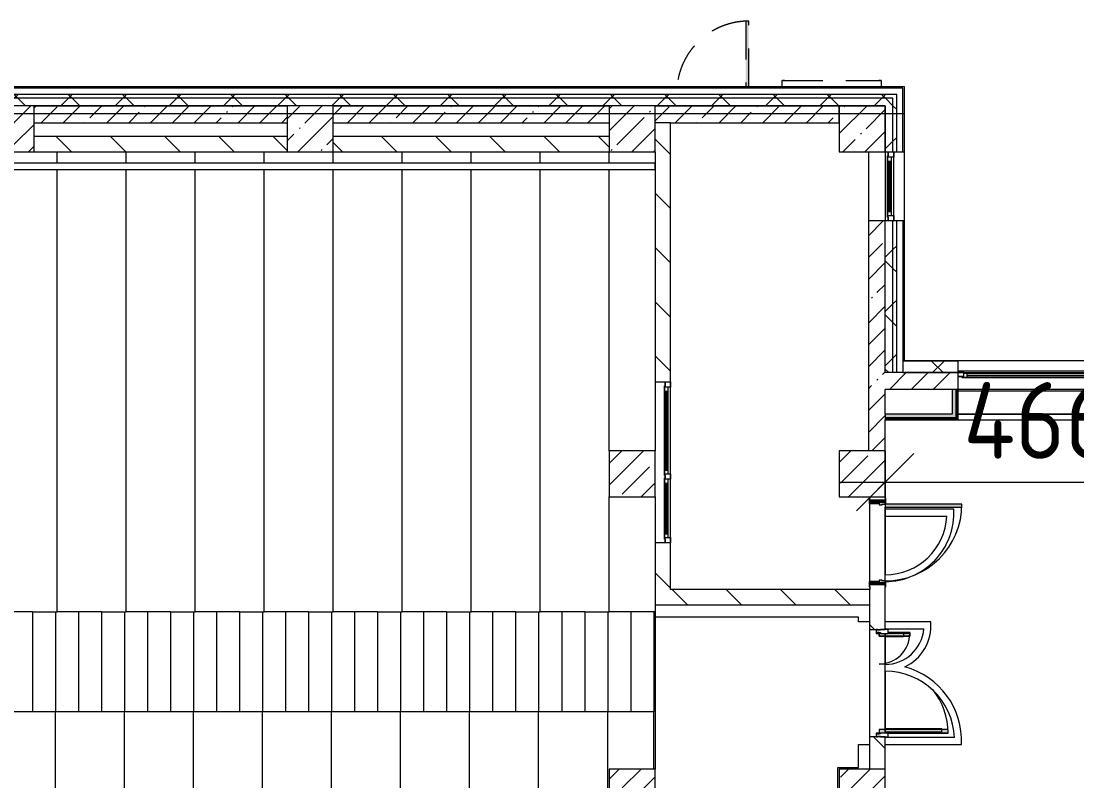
# Model space of a CAD drawing. Header units: millimetres. Extents: x 35363 to 232034, y -8553 to 29000.
# Drawn here: x 127364 to 141134, y 18296 to 28205 of the extents above; entities that cross this region are included whole.
import ezdxf

# ---------------------------------------------------------------- set-up
doc = ezdxf.new("R2010")
doc.units = ezdxf.units.MM
doc.linetypes.add('200_ШТРИХ__ш1_п0_6_', pattern=[800, 500, -300])
for name, color, linetype, lineweight in [('A-ANNO-DIMS', 7, 'Continuous', 9), ('A-ANNO-DIMS-500', 7, 'Continuous', 9), ('A-DETL-MBND-1', 7, '200_ШТРИХ__ш1_п0_6_', 9), ('A-GLAZ-2', 7, 'Continuous', 5), ('A-GLAZ-CWMG-2', 7, 'Continuous', 5), ('A-WALL', 7, 'Continuous', 9), ('A-WALL-2', 7, 'Continuous', 5), ('I-WALL-3', 7, 'Continuous', 5), ('S-COLS-1', 7, 'Continuous', 5), ('S-STRS-3', 7, 'Continuous', 5), ('Оси', 7, 'Continuous', 9)]:
    doc.layers.add(name, color=color, linetype=linetype, lineweight=lineweight)
for name, color, linetype, lineweight, true_color in [('A-DETL-GENF-2', 7, 'Continuous', 5, 0xe2e2e2), ('A-DETL-GENF-3', 7, 'Continuous', 5, 0xaaaaaa), ('A-DOOR-3', 7, 'Continuous', 5, 0xaaaaaa), ('A-DOOR-4', 7, 'Continuous', 5, 0xe2e2e2), ('A-DOOR-FRAM-4', 7, 'Continuous', 5, 0xe2e2e2), ('A-DOOR-FRAM-5', 7, 'Continuous', 5, 0xaaaaaa), ('A-FLOR-1', 7, 'Continuous', 5, 0xaaaaaa), ('I-WALL-1', 7, 'Continuous', 5, 0xe7e7e7), ('I-WALL-2', 7, 'Continuous', 9, 0xe7e7e7)]:
    doc.layers.add(name, color=color, linetype=linetype, lineweight=lineweight, true_color=true_color)
doc.styles.add('ISOCPEUR_4', font='isocpeur.ttf', dxfattribs={"width": 0.9, "height": 1000})
doc.dimstyles.new('ISO-2_0_0_9К_Средний_округл2', dxfattribs={"dimscale": 304.8, "dimtxt": 995.981176, "dimasz": 2.46063, "dimexe": 1.968504, "dimexo": 0, "dimgap": 0, "dimtad": 1, "dimdec": 0, "dimrnd": 10, "dimzin": 0, "dimdsep": 46, "dimtxsty": 'ISOCPEUR_4', "dimblk1": 'OBLIQUE', "dimblk2": 'OBLIQUE', "dimsah": 1, "dimcen": 0.09, "dimdle": 1.968504, "dimazin": 0, "dimtfac": 1, "dimtdec": 4, "dimtix": 1, "dimtmove": 0, "dimatfit": 3, "dimfxl": 1, "dimtvp": 1, "dimtolj": 1, "dimtzin": 0, "dimarcsym": 2})
pattern_1 = [(45, (105024.03, 0), (-353.5534, 353.5534), []), (135, (105024.03, 0), (-353.5534, -353.5534), [])]
pattern_2 = [(45, (105024.03, 0), (-285.123, 285.123), []), (45, (105309.15, 0), (-285.123, 285.123), [504.031, -100.806, 16.764, -84.042])]
pattern_3 = [(135, (105024.03, 0), (-353.5534, -353.5534), [])]
pattern_4 = [(45, (105024, 0), (-530.33, 530.33), []), (135, (105024, 0), (-530.33, -530.33), [])]

# ---------------------------------------------------------------- blocks, each defined once
blk = doc.blocks.new('BSC_Колонна _Прямоугольная - 600х600-V71-2_6_2_птичка')
at = {"layer": 'S-COLS-1'}
h = blk.add_hatch(dxfattribs=at)
h.set_pattern_fill('FP_88', color=256, style=0, pattern_type=2)
h.set_pattern_definition([(45, (-26110, -26800), (-285.123, 285.123), []), (45, (-25824.88, -26800), (-285.123, 285.123), [504.031, -100.806, 16.764, -84.042])])
h.paths.add_polyline_path([(-300, -300), (300, -300), (300, 300), (-300, 300)])
for p, q in [((300, 300), (-300, 300)), ((-300, 300), (-300, -300)), ((300, -300), (300, 300)), ((-300, -300), (300, -300))]:
    blk.add_line(p, q, dxfattribs=at)
blk = doc.blocks.new('BSC_Колонна _Прямоугольная - 600х600-V104-2_6_2_птичка')
at = {"layer": 'S-COLS-1'}
h = blk.add_hatch(dxfattribs=at)
h.set_pattern_fill('FP_117', color=256, style=0, pattern_type=2)
h.set_pattern_definition([(45, (-30310, -26800), (-285.123, 285.123), []), (45, (-30024.88, -26800), (-285.123, 285.123), [504.031, -100.806, 16.764, -84.042])])
h.paths.add_polyline_path([(-300, -300), (300, -300), (300, 300), (-300, 300), (-300, 291)])
for p, q in [((300, 300), (-300, 300)), ((-300, 300), (-300, -300)), ((300, -300), (300, 300)), ((-300, -300), (300, -300))]:
    blk.add_line(p, q, dxfattribs=at)
blk = doc.blocks.new('BSC_Колонна _Прямоугольная - 600х600-V105-2_6_2_птичка')
at = {"layer": 'S-COLS-1'}
h = blk.add_hatch(dxfattribs=at)
h.set_pattern_fill('FP_118', color=256, style=0, pattern_type=2)
h.set_pattern_definition([(45, (-33310, -18150), (-285.123, 285.123), []), (45, (-33024.88, -18150), (-285.123, 285.123), [504.031, -100.806, 16.764, -84.042])])
h.paths.add_polyline_path([(-300, -300), (300, -300), (300, 300), (-300, 300)])
for p, q in [((300, 300), (-300, 300)), ((-300, 300), (-300, -300)), ((300, -300), (300, 300)), ((-300, -300), (300, -300))]:
    blk.add_line(p, q, dxfattribs=at)
blk = doc.blocks.new('BSC_Колонна _Прямоугольная - 600х600-V125-2_6_2_птичка')
at = {"layer": 'S-COLS-1'}
h = blk.add_hatch(dxfattribs=at)
h.set_pattern_fill('FP_130', color=256, style=0, pattern_type=2)
h.set_pattern_definition([(45, (-22210, -26800), (-285.123, 285.123), []), (45, (-21924.88, -26800), (-285.123, 285.123), [504.031, -100.806, 16.764, -84.042])])
h.paths.add_polyline_path([(-300, -300), (300, -300), (300, 300), (-300, 300), (-300, 291)])
for p, q in [((300, 300), (-300, 300)), ((-300, 300), (-300, -300)), ((300, -300), (300, 300)), ((-300, -300), (300, -300))]:
    blk.add_line(p, q, dxfattribs=at)
blk = doc.blocks.new('120_Окно_СКБ_2Ст - 120_Окно_СКБ_2Ст 3100х2500 _мал_створка слева_ 2-22446355-2_6_2_птичка')
at = {"layer": 'A-GLAZ-2'}
for p, q in [((-1550, -127), (-1550, -57)), ((-1550, -57), (-1480, -57)), ((1550, -57), (-1550, -57)), ((-1480, -127), (-1550, -127)), ((-1550, -127), (-1500, -127)), ((-1480, -127), (-1500, -127)), ((-1500, -127), (-1500, -137)), ((-1500, -137), (670, -137)), ((670, -137), (-1500, -137)), ((-1480, -57), (-1480, -127)), ((650, -87), (-1480, -87)), ((-1480, -87), (-1480, -127)), ((-1430, -137), (-1430, -87)), ((-1430, -107), (600, -107)), ((600, -117), (-1430, -117)), ((600, -137), (600, -87)), ((650, -127), (650, -57)), ((650, -57), (720, -57)), ((650, -127), (650, -87)), ((720, -127), (650, -127)), ((670, -127), (650, -127)), ((670, -127), (700, -127)), ((670, -137), (670, -127)), ((720, -127), (700, -127)), ((700, -127), (700, -137)), ((700, -137), (1500, -137)), ((1500, -137), (700, -137)), ((720, -57), (720, -127)), ((1480, -87), (720, -87)), ((720, -87), (720, -127)), ((770, -137), (770, -87)), ((770, -107), (1430, -107)), ((1430, -117), (770, -117)), ((1430, -137), (1430, -87)), ((1480, -127), (1480, -57)), ((1480, -57), (1550, -57)), ((1480, -127), (1480, -87)), ((1550, -127), (1480, -127)), ((1500, -127), (1480, -127)), ((1500, -127), (1550, -127)), ((1500, -137), (1500, -127)), ((1550, -57), (1550, -127))]:
    blk.add_line(p, q, dxfattribs=at)
blk = doc.blocks.new('120_Окно_СКБ_1Ст - 120_Окно_СКБ_1Ст 900х2500_h_-V131-2_6_2_птичка')
at = {"layer": 'A-GLAZ-2'}
for p, q in [((-450, -75), (-450, -5)), ((-450, -5), (-380, -5)), ((450, -5), (-450, -5)), ((-380, -75), (-450, -75)), ((-450, -75), (-400, -75)), ((-380, -75), (-400, -75)), ((-400, -75), (-400, -85)), ((-400, -85), (400, -85)), ((400, -85), (-400, -85)), ((-380, -5), (-380, -75)), ((380, -35), (-380, -35)), ((-380, -35), (-380, -75)), ((-330, -85), (-330, -35)), ((-330, -55), (330, -55)), ((330, -65), (-330, -65)), ((330, -85), (330, -35)), ((380, -75), (380, -5)), ((380, -5), (450, -5)), ((380, -75), (380, -35)), ((450, -75), (380, -75)), ((400, -75), (380, -75)), ((400, -75), (450, -75)), ((400, -85), (400, -75)), ((450, -5), (450, -75))]:
    blk.add_line(p, q, dxfattribs=at)
blk = doc.blocks.new('Перекрытия 3 - Перекрытия 4-20977624-2_6_2_птичка')
at = {"layer": 'S-STRS-3'}
for p, q in [((21910, 26500), (21910, 26351)), ((22810, 26351), (22810, 26500)), ((23710, 26351), (23710, 26500)), ((24610, 26351), (24610, 26500)), ((25510, 26351), (25510, 26500)), ((26410, 26351), (26410, 26500)), ((27310, 26351), (27310, 26500)), ((28210, 26351), (28210, 26500)), ((29110, 26351), (29110, 26500)), ((30010, 26351), (30010, 26500)), ((21910, 26270), (21910, 20500)), ((22810, 20500), (22810, 26270)), ((23710, 20500), (23710, 26270)), ((24610, 20500), (24610, 26270)), ((25510, 20500), (25510, 26270)), ((26410, 20500), (26410, 26270)), ((27310, 20500), (27310, 26270)), ((28210, 20500), (28210, 26270)), ((29110, 20500), (29110, 26270)), ((30010, 22600), (30010, 26270)), ((30010, 20500), (30010, 22000)), ((22490, 20500), (21910, 20500)), ((23390, 20500), (22810, 20500)), ((24290, 20500), (23710, 20500)), ((25190, 20500), (24610, 20500)), ((26090, 20500), (25510, 20500)), ((26990, 20500), (26410, 20500)), ((27890, 20500), (27310, 20500)), ((28790, 20500), (28210, 20500)), ((29690, 20500), (29110, 20500)), ((30610, 20500), (30010, 20500))]:
    blk.add_line(p, q, dxfattribs=at)
blk = doc.blocks.new('110_Дверь_СКБ_1Ст_Наружная - ДН-2д_л__ Дверь из подвала ЛК _900 мм в свету_ 3300 фрамуга метал-22954314-2_6_2_птичка')
at = {"layer": 'A-DETL-MBND-1'}
blk.add_hatch(color=256, dxfattribs=at).paths.add_polyline_path([(489.5, 115), (489.5, 970), (449.5, 970), (449.5, 115)])
for p, q in [((489.5, 970), (449.5, 970)), ((449.5, 970), (449.5, 115)), ((489.5, 115), (489.5, 970))]:
    blk.add_line(p, q, dxfattribs=at)
blk.add_arc((489.5, 30), 940, 90, 174.73278, dxfattribs=at)
blk = doc.blocks.new('120_Окно_СКБ_2Ст - 120_Окно_СКБ_2Ст 2100х1800 _мал створка справа_-24235684-2_6_2_птичка')
at = {"layer": 'A-GLAZ-2'}
for p, q in [((-1050, 30), (-1050, 100)), ((-1050, 100), (-980, 100)), ((1050, 100), (-1050, 100)), ((-980, 30), (-1050, 30)), ((-1050, 30), (-1000, 30)), ((-980, 30), (-1000, 30)), ((-1000, 30), (-1000, 20)), ((-1000, 20), (170, 20)), ((170, 20), (-1000, 20)), ((-980, 100), (-980, 30)), ((150, 70), (-980, 70)), ((-980, 70), (-980, 30)), ((-930, 20), (-930, 70)), ((-930, 50), (100, 50)), ((100, 40), (-930, 40)), ((100, 20), (100, 70)), ((150, 30), (150, 100)), ((150, 100), (220, 100)), ((150, 30), (150, 70)), ((220, 30), (150, 30)), ((170, 30), (150, 30)), ((170, 30), (200, 30)), ((170, 20), (170, 30)), ((220, 30), (200, 30)), ((200, 30), (200, 20)), ((200, 20), (1000, 20)), ((1000, 20), (200, 20)), ((220, 100), (220, 30)), ((980, 70), (220, 70)), ((220, 70), (220, 30)), ((270, 20), (270, 70)), ((270, 50), (930, 50)), ((930, 40), (270, 40)), ((930, 20), (930, 70)), ((980, 30), (980, 100)), ((980, 100), (1050, 100)), ((980, 30), (980, 70)), ((1050, 30), (980, 30)), ((1000, 30), (980, 30)), ((1000, 30), (1050, 30)), ((1000, 20), (1000, 30)), ((1050, 100), (1050, 30))]:
    blk.add_line(p, q, dxfattribs=at)
blk = doc.blocks.new('BSC_Колонна _Прямоугольная - 600х600-V140-2_6_2_птичка')
at = {"layer": 'S-COLS-1'}
h = blk.add_hatch(dxfattribs=at)
h.set_pattern_fill('FP_140', color=256, style=0, pattern_type=2)
h.set_pattern_definition([(45, (-33310, -22300), (-285.123, 285.123), []), (45, (-33024.88, -22300), (-285.123, 285.123), [504.031, -100.806, 16.764, -84.042])])
h.paths.add_polyline_path([(-24, -300), (300, -300), (300, 300), (-300, 300), (-300, -300)])
for p, q in [((300, 300), (-300, 300)), ((-300, 300), (-300, -300)), ((300, -300), (300, 300)), ((-300, -300), (300, -300))]:
    blk.add_line(p, q, dxfattribs=at)
blk = doc.blocks.new('Указатель_Домовой_Квартальный_По грани - Указатель одинарный-23221565-2_6_2_птичка')
at = {"layer": 'A-DETL-MBND-1'}
for p, q in [((32260, 27430), (32260, 27350)), ((32261, 27430), (32260, 27430)), ((32260, 27430), (32295, 27430)), ((32270, 27432), (32270, 27430)), ((32295, 27432), (32270, 27432)), ((32270, 27432), (32295, 27432)), ((32295, 27432), (32275, 27432)), ((32275, 27432), (32295, 27432)), ((32295, 27432), (33525, 27432)), ((32295, 27430), (33525, 27430)), ((33525, 27432), (33545, 27432)), ((33545, 27432), (33525, 27432)), ((33525, 27432), (33550, 27432)), ((33550, 27432), (33525, 27432)), ((33525, 27430), (33560, 27430)), ((33550, 27430), (33550, 27432)), ((33560, 27430), (33559, 27430)), ((33560, 27350), (33560, 27430))]:
    blk.add_line(p, q, dxfattribs=at)
blk = doc.blocks.new('110_Дверь_СКБ_1Ст_Внутренняя1 - Д-4б _огнестойкая EI 30_-32701367-2_6_2_птичка')
at = {"layer": 'A-DOOR-3'}
h = blk.add_hatch(dxfattribs=at)
h.set_pattern_fill('FP_40', color=256, style=0, pattern_type=2)
h.set_pattern_definition([(135, (1751.41, 164.685), (-14.14214, -14.14214), []), (225, (1751.41, 164.685), (14.14214, -14.14214), [])])
h.paths.add_polyline_path([(562.5, 100), (537.5, 100), (537.5, -100), (562.5, -100)])
at = {"layer": 'A-DOOR-4'}
h = blk.add_hatch(color=256, dxfattribs=at)
h.paths.add_polyline_path([(537.5, 100), (512.5, 100), (512.5, 60), (502.5, 60), (502.5, 20), (537.5, 20)])
h.paths.add_polyline_path([(-477.5, 60), (-487.5, 60), (-487.5, 100), (-512.5, 100), (-512.5, 20), (-477.5, 20)])
at = {"layer": 'A-DOOR-FRAM-4'}
for points in [[(-447.5, 100), (-447.5, 1100), (-487.5, 1100), (-487.5, 100)], [(-497.5, 100), (-497.5, 108), (-567.5, 108), (-567.5, 100)], [(-497.5, 20), (-512.5, 20), (-512.5, -100), (-497.5, -100)], [(592.5, 108), (522.5, 108), (522.5, 100), (592.5, 100)], [(537.5, 20), (522.5, 20), (522.5, -100), (537.5, -100)], [(-497.5, -108), (-497.5, -100), (-567.5, -100), (-567.5, -108)], [(592.5, -100), (522.5, -100), (522.5, -108), (592.5, -108)]]:
    blk.add_hatch(color=256, dxfattribs=at).paths.add_polyline_path(points)
at = {"layer": 'A-DOOR-FRAM-5'}
h = blk.add_hatch(dxfattribs=at)
h.set_pattern_fill('FP_41', color=256, style=0, pattern_type=2)
h.set_pattern_definition([(45, (-371.384, 164.685), (-14.1421, 14.1421), []), (135, (-371.384, 164.685), (-14.1421, -14.1421), [])])
h.paths.add_polyline_path([(-512.5, 100), (-537.5, 100), (-537.5, -100), (-512.5, -100)])
at = {"layer": 'A-DOOR-3'}
for p, q in [((-487.5, 1100), (-487.5, 100)), ((-447.5, 1100), (-487.5, 1100)), ((-447.5, 100), (-447.5, 1100)), ((-487.5, 100), (-447.5, 100))]:
    blk.add_line(p, q, dxfattribs=at)
blk.add_arc((-487.5, 100), 1000, 360, 90, dxfattribs=at)
at = {"layer": 'A-DOOR-FRAM-5'}
for p, q in [((-497.5, 108), (-567.5, 108)), ((-567.5, 108), (-567.5, 100)), ((-567.5, 100), (-497.5, 100)), ((-512.5, 100), (-537.5, 100)), ((-537.5, 100), (-537.5, -100)), ((-487.5, 100), (-512.5, 100)), ((-512.5, 100), (-512.5, 20)), ((-512.5, -100), (-512.5, 100)), ((-497.5, 100), (-512.5, 100)), ((-512.5, 100), (-512.5, 99)), ((-512.5, 99), (-497.5, 99)), ((-512.5, 20), (-477.5, 20)), ((-497.5, 20), (-512.5, 20)), ((-512.5, 20), (-512.5, -100)), ((-497.5, 100), (-497.5, 108)), ((-497.5, 99), (-497.5, 100)), ((-497.5, -100), (-497.5, 20)), ((-487.5, 60), (-487.5, 100)), ((-477.5, 60), (-487.5, 60)), ((-477.5, 20), (-477.5, 60)), ((512.5, 60), (502.5, 60)), ((502.5, 60), (502.5, 20)), ((502.5, 20), (537.5, 20)), ((512.5, 100), (512.5, 60)), ((537.5, 100), (512.5, 100)), ((592.5, 108), (522.5, 108)), ((522.5, 108), (522.5, 100)), ((537.5, 100), (522.5, 100)), ((522.5, 100), (522.5, 99)), ((522.5, 100), (592.5, 100)), ((522.5, 99), (537.5, 99)), ((537.5, 20), (522.5, 20)), ((522.5, 20), (522.5, -100)), ((537.5, 20), (537.5, 100)), ((562.5, 100), (537.5, 100)), ((537.5, 100), (537.5, -100)), ((537.5, 99), (537.5, 100)), ((537.5, -100), (537.5, 20)), ((562.5, -100), (562.5, 100)), ((592.5, 100), (592.5, 108)), ((-497.5, -100), (-567.5, -100)), ((-567.5, -100), (-567.5, -108)), ((-567.5, -108), (-497.5, -108)), ((-537.5, -100), (-512.5, -100)), ((-512.5, -100), (-497.5, -100)), ((-497.5, -108), (-497.5, -100)), ((522.5, -100), (537.5, -100)), ((592.5, -100), (522.5, -100)), ((522.5, -100), (522.5, -108)), ((522.5, -108), (592.5, -108)), ((537.5, -100), (562.5, -100)), ((592.5, -108), (592.5, -100))]:
    blk.add_line(p, q, dxfattribs=at)
blk = doc.blocks.new('Прямоугольный импост - Импост структурный с накладкой - 160мм Темный-32479175-2_6_2_птичка')
at = {"layer": 'A-GLAZ-CWMG-2'}
for p, q in [((-50, 40), (-50, 140)), ((-50, 140), (0, 140)), ((0, 140), (0, 40)), ((-40, 40), (-50, 40)), ((-50, -17), (-50, 0)), ((-50, 0), (-40, 0)), ((-40, 0), (-40, 40)), ((-10, 40), (-10, 0)), ((0, 40), (-10, 40)), ((-10, 0), (0, 0)), ((0, 0), (0, -17)), ((0, -17), (-50, -17))]:
    blk.add_line(p, q, dxfattribs=at)
blk = doc.blocks.new('Дверь_Витражная_остекление_ - Д-39_л_ Актовый-V221-2_6_2_птичка')
at = {"layer": 'A-DETL-GENF-2'}
for points in [[(650, 687), (650, 920), (605, 920), (605, 20), (650, 20), (650, 140)], [(-615, 40), (-615, 420), (-660, 420), (-660, 140), (-650, 140), (-650, 40), (-660, 40), (-660, 20), (-615, 20)]]:
    blk.add_hatch(color=256, dxfattribs=at).paths.add_polyline_path(points)
at = {"layer": 'A-DETL-GENF-3'}
for p, q in [((596, 840), (596, 100)), ((650, 920), (605, 920)), ((605, 920), (605, 20)), ((650, 920), (605, 920)), ((605, 920), (605, 20)), ((650, 840), (605, 840)), ((640, 840), (640, 100)), ((650, 920), (650, 140)), ((650, 140), (650, 920)), ((-660, 420), (-615, 420)), ((-660, 420), (-660, 140)), ((-615, 420), (-660, 420)), ((-660, 420), (-660, 140)), ((-615, 420), (-615, 20)), ((-615, 20), (-615, 420)), ((-660, 340), (-615, 340)), ((-650, 340), (-650, 140)), ((-606, 340), (-606, 100)), ((-650, 100), (-615, 100)), ((-615, 20), (-650, 20)), ((-650, 20), (-615, 20)), ((650, 100), (605, 100)), ((605, 20), (650, 20)), ((605, 20), (650, 20)), ((650, 40), (650, 20)), ((650, 20), (650, 40))]:
    blk.add_line(p, q, dxfattribs=at)
at = {"layer": 'A-DOOR-3'}
for p, q in [((650, 920), (650, 140)), ((-650, 420), (-650, 140)), ((-650, 20), (-660, 20)), ((-660, 20), (-660, -20)), ((-650, 40), (-650, 20)), ((-650, -20), (-650, 20)), ((650, 40), (650, 20)), ((660, 20), (650, 20)), ((650, 20), (650, -20)), ((660, -20), (660, 20)), ((-660, -20), (-650, -20)), ((650, -20), (660, -20))]:
    blk.add_line(p, q, dxfattribs=at)
for centre, radius, start, end in [((650, 20), 900, 90, 128.5974), ((-650, 20), 400, 360, 90), ((650, 20), 900, 174.8223, 180)]:
    blk.add_arc(centre, radius, start, end, dxfattribs=at)
blk = doc.blocks.new('Прямоугольный импост - Импост структурный с накладкой - 160мм Темный-32479277-2_6_2_птичка')
at = {"layer": 'A-GLAZ-CWMG-2'}
for p, q in [((0, 140), (-50, 140)), ((-50, 140), (-50, 40)), ((0, 40), (0, 140)), ((-50, 40), (-40, 40)), ((-40, 0), (-50, 0)), ((-50, 0), (-50, -17)), ((-40, 40), (-40, 0)), ((-10, 0), (-10, 40)), ((-10, 40), (0, 40)), ((0, 0), (-10, 0)), ((0, -17), (0, 0)), ((-50, -17), (0, -17))]:
    blk.add_line(p, q, dxfattribs=at)
blk = doc.blocks.new('Перекрытия 2 - Перекрытия 4-32990152-2_6_2_птичка')
at = {"layer": 'S-STRS-3'}
for p, q in [((21910, 19180), (22510, 19180)), ((21910, 19180), (21910, 15411)), ((22810, 19180), (23410, 19180)), ((22810, 15411), (22810, 19180)), ((23710, 19180), (24310, 19180)), ((23710, 15411), (23710, 19180)), ((24610, 19180), (25210, 19180)), ((24610, 15411), (24610, 19180)), ((25510, 19180), (26110, 19180)), ((25510, 15411), (25510, 19180)), ((26410, 19180), (27010, 19180)), ((26410, 15411), (26410, 19180)), ((27310, 19180), (27910, 19180)), ((27310, 15411), (27310, 19180)), ((28210, 19180), (28810, 19180)), ((28210, 15411), (28210, 19180)), ((29110, 19180), (29710, 19180)), ((29110, 15411), (29110, 19180)), ((30010, 19180), (30610, 19180)), ((30010, 15411), (30010, 19180)), ((30610, 18430), (30610, 19180)), ((30610, 15411), (30610, 17830)), ((21910, 15330), (21910, 15200)), ((22810, 15200), (22810, 15330)), ((23710, 15200), (23710, 15330)), ((24610, 15200), (24610, 15330)), ((25510, 15200), (25510, 15330)), ((26410, 15200), (26410, 15330)), ((27310, 15200), (27310, 15330)), ((28210, 15200), (28210, 15330)), ((29110, 15200), (29110, 15330)), ((30010, 15200), (30010, 15330)), ((30610, 15200), (30610, 15330)), ((22810, 15200), (21910, 15200)), ((23710, 15200), (22810, 15200)), ((24610, 15200), (23710, 15200)), ((25510, 15200), (24610, 15200)), ((26410, 15200), (25510, 15200)), ((27310, 15200), (26410, 15200)), ((28210, 15200), (27310, 15200)), ((29110, 15200), (28210, 15200)), ((30010, 15200), (29110, 15200)), ((30610, 15200), (30010, 15200))]:
    blk.add_line(p, q, dxfattribs=at)
blk = doc.blocks.new('Стены наклон_ амфитеатр1 - Стены наклон_ амфитеатр-33007412-2_6_2_птичка')
at = {"layer": 'A-WALL-2'}
for p, q in [((21879, 26351), (21879, 26270)), ((30610, 26351), (21879, 26351)), ((30610, 26270), (30610, 26351)), ((21879, 26270), (30610, 26270))]:
    blk.add_line(p, q, dxfattribs=at)
blk = doc.blocks.new('Зашивка приборов отопления22 - Зашивка приборов отопления-33321747-2_6_2_птичка')
at = {"layer": 'A-WALL-2'}
for p, q in [((37288, 26888), (34188, 26888)), ((34188, 26567), (37268, 26567)), ((37268, 26567), (34188, 26567)), ((34188, 26492), (37268, 26492))]:
    blk.add_line(p, q, dxfattribs=at)
blk = doc.blocks.new('BSC_Колонна _Прямоугольная - 600х600-V223-2_6_2_птичка')
at = {"layer": 'S-COLS-1'}
h = blk.add_hatch(dxfattribs=at)
h.set_pattern_fill('FP_190', color=256, style=0, pattern_type=2)
h.set_pattern_definition([(45, (-30310, -18150), (-285.123, 285.123), []), (45, (-30024.88, -18150), (-285.123, 285.123), [504.031, -100.806, 16.764, -84.042])])
h.paths.add_polyline_path([(-300, -300), (300, -300), (300, 300), (-300, 300)])
for p, q in [((300, 300), (-300, 300)), ((-300, 300), (-300, -300)), ((300, -300), (300, 300)), ((-300, -300), (300, -300))]:
    blk.add_line(p, q, dxfattribs=at)
blk = doc.blocks.new('BSC_Колонна _Прямоугольная - 600х600-V224-2_6_2_птичка')
at = {"layer": 'S-COLS-1'}
h = blk.add_hatch(dxfattribs=at)
h.set_pattern_fill('FP_191', color=256, style=0, pattern_type=2)
h.set_pattern_definition([(45, (-30310, -22300), (-285.123, 285.123), []), (45, (-30024.88, -22300), (-285.123, 285.123), [504.031, -100.806, 16.764, -84.042])])
h.paths.add_polyline_path([(-300, -300), (300, -300), (300, 300), (-300, 300), (-300, 91)])
for p, q in [((300, 300), (-300, 300)), ((-300, 300), (-300, -300)), ((300, -300), (300, 300)), ((-300, -300), (300, -300))]:
    blk.add_line(p, q, dxfattribs=at)
blk = doc.blocks.new('DIMBLOCK65-2_6_2_птичка')
at = {"layer": 'A-ANNO-DIMS-500'}
for p, q in [((143294, 22721), (143294, 21591)), ((143294, 22191), (143294, 22721)), ((138634, 22600), (138634, 21591)), ((138634, 22191), (138634, 22600)), ((138034, 22191), (143894, 22191))]:
    blk.add_line(p, q, dxfattribs=at)
at = {"layer": 'A-ANNO-DIMS-500', "lineweight": 20}
for p, q in [((138634, 22191), (139009, 22566)), ((143294, 22191), (143669, 22566)), ((138634, 22191), (138259, 21816)), ((143294, 22191), (142919, 21816))]:
    blk.add_line(p, q, dxfattribs=at)
at = {"layer": 'A-ANNO-DIMS-500', "color": 0, "insert": (139652, 23497), "char_height": 1000, "width": 3148.83, "attachment_point": 1, "line_spacing_factor": 1.149209, "style": 'ISOCPEUR_4'}
blk.add_mtext('4660', dxfattribs=at)
blk = doc.blocks.new('_Oblique')
at = {"color": 0, "linetype": 'ByBlock', "lineweight": -2}
blk.add_line((-0.5, -0.5), (0.5, 0.5), dxfattribs=at)

msp = doc.modelspace()

# ---------------------------------------------------------------- hatches: boundary and pattern name
at = {"layer": 'A-WALL-2'}
h = msp.add_hatch(dxfattribs=at)
h.set_pattern_fill('FP_83', color=256, style=0, pattern_type=2)
h.set_pattern_definition(pattern_1)
h.paths.add_polyline_path([(138734, 27200), (138734, 27250), (124634.3, 27250), (124634.3, 27200), (138634, 27200)])
h.paths.add_polyline_path([(120088, 27200), (120134.3, 27200), (120134.3, 27250), (118713, 27250), (118713, 27200)])
h.paths.add_polyline_path([(121910.2, 27200), (121934.3, 27200), (121934.3, 27250), (121034.3, 27250), (121034.3, 27200)])
h.paths.add_polyline_path([(122834.3, 27200), (123734.3, 27200), (123732.4, 27250), (122834.3, 27250)])
h = msp.add_hatch(dxfattribs=at)
h.set_pattern_fill('FP_83', color=256, style=0, pattern_type=2)
h.set_pattern_definition(pattern_1)
h.paths.add_polyline_path([(136487.8, 27100), (138634, 27100), (138634, 27200), (124634.3, 27200), (124634.3, 27100), (135634, 27100)])
h.paths.add_polyline_path([(118713, 27100), (120134.3, 27100), (120134.3, 27200), (118713, 27200)])
h.paths.add_polyline_path([(121034.3, 27100), (121934.3, 27100), (121934.3, 27200), (121034.3, 27200)])
h.paths.add_polyline_path([(122834.3, 27100), (123734.3, 27100), (123732.4, 27200), (122834.3, 27200)])
h = msp.add_hatch(dxfattribs=at)
h.set_pattern_fill('FP_83', color=256, style=0, pattern_type=2)
h.set_pattern_definition(pattern_1)
h.paths.add_polyline_path([(138634, 23620), (138734, 23620), (138734, 25600), (138634, 25600), (138634, 24741)])
h.paths.add_polyline_path([(138734, 26500), (138734, 27200), (138634, 27200), (138634, 26500)])
h = msp.add_hatch(dxfattribs=at)
h.set_pattern_fill('FP_83', color=256, style=0, pattern_type=2)
h.set_pattern_definition(pattern_1)
h.paths.add_polyline_path([(138784, 23620), (138784, 25600), (138734, 25600), (138734, 23620)])
h.paths.add_polyline_path([(138734, 26500), (138784, 26503.6), (138784, 27250), (138734, 27250), (138734, 26503.6)])
h = msp.add_hatch(dxfattribs=at)
h.set_pattern_fill('FP_83', color=256, style=0, pattern_type=2)
h.set_pattern_definition(pattern_1)
h.paths.add_polyline_path([(143564, 23620), (143784, 23620), (143784, 23770), (142684, 23770), (142684, 23620)])
h.paths.add_polyline_path([(138864, 23620), (139584, 23620), (139584, 23770), (138864, 23770)])
at = {"layer": 'I-WALL-1'}
msp.add_hatch(color=256, dxfattribs=at).paths.add_polyline_path([(139559, 23079), (139559, 23400), (139509, 23400), (139509, 23079)])
at = {"layer": 'I-WALL-2'}
msp.add_hatch(color=256, dxfattribs=at).paths.add_polyline_path([(138634, 23029), (139559, 23029), (139559, 23079), (138634, 23079)])
at = {"layer": 'I-WALL-3'}
h = msp.add_hatch(dxfattribs=at)
h.set_pattern_fill('FP_91', color=256, style=0, pattern_type=2)
h.set_pattern_definition(pattern_2)
h.paths.add_polyline_path([(138034, 26880), (138034, 27100), (135634, 27100), (135634, 26880), (135834, 26880)])
h.paths.add_polyline_path([(134665.6, 26880), (135034, 26880), (135034, 27100), (131434, 27100), (131434, 26880)])
h.paths.add_polyline_path([(127534, 26880), (130834, 26880), (130834, 27100), (127534, 27100)])
h = msp.add_hatch(dxfattribs=at)
h.set_pattern_fill('FP_94', color=256, style=0, pattern_type=2)
h.set_pattern_definition(pattern_3)
h.paths.add_polyline_path([(135834, 20790), (135834, 21400), (135634, 21400), (135634, 20790)])
h.paths.add_polyline_path([(135634, 23500), (135834, 23500), (135834, 26880), (135634, 26880), (135634, 24741)])
h = msp.add_hatch(dxfattribs=at)
h.set_pattern_fill('FP_94', color=256, style=0, pattern_type=2)
h.set_pattern_definition(pattern_3)
h.paths.add_polyline_path([(130834, 26500), (130834, 26700), (127534, 26700), (127534, 26500)])
h = msp.add_hatch(dxfattribs=at)
h.set_pattern_fill('FP_94', color=256, style=0, pattern_type=2)
h.set_pattern_definition(pattern_3)
h.paths.add_polyline_path([(135034, 26500), (135034, 26700), (131434, 26700), (131434, 26500), (134665.6, 26500)])
h = msp.add_hatch(dxfattribs=at)
h.set_pattern_fill('FP_91', color=256, style=0, pattern_type=2)
h.set_pattern_definition(pattern_2)
h.paths.add_polyline_path([(138634, 22600), (138634, 25600), (138414, 25600), (138414, 22600)])
h = msp.add_hatch(dxfattribs=at)
h.set_pattern_fill('FP_91', color=256, style=0, pattern_type=2)
h.set_pattern_definition(pattern_2)
h.paths.add_polyline_path([(139221.2, 23400), (139584, 23400), (139584, 23620), (138634, 23620), (138634, 23400)])
h.paths.add_polyline_path([(142684, 23400), (143514, 23400), (143514, 23620), (142684, 23620), (142684, 23565.9)])
h = msp.add_hatch(dxfattribs=at)
h.set_pattern_fill('FP_183', color=256, style=0, pattern_type=2)
h.set_pattern_definition(pattern_4)
h.paths.add_polyline_path([(138634, 23016.5), (139571.5, 23016.5), (139571.5, 23029), (138634, 23029)])
h = msp.add_hatch(dxfattribs=at)
h.set_pattern_fill('FP_183', color=256, style=0, pattern_type=2)
h.set_pattern_definition(pattern_4)
h.paths.add_polyline_path([(138634, 23004), (139584, 23004), (139584, 23016.5), (138634, 23016.5)])
h = msp.add_hatch(dxfattribs=at)
h.set_pattern_fill('FP_94', color=256, style=0, pattern_type=2)
h.set_pattern_definition(pattern_3)
h.paths.add_polyline_path([(138634, 20790), (138634, 20855), (138434, 20855), (138434, 20790)])
h.paths.add_polyline_path([(138634, 21955), (138634, 22000), (138434, 22000), (138434, 21955)])
h = msp.add_hatch(dxfattribs=at)
h.set_pattern_fill('FP_94', color=256, style=0, pattern_type=2)
h.set_pattern_definition(pattern_3)
h.paths.add_polyline_path([(138434, 20590), (138434, 20790), (135634, 20790), (135634, 20590), (138310, 20590)])
h = msp.add_hatch(dxfattribs=at)
h.set_pattern_fill('FP_94', color=256, style=0, pattern_type=2)
h.set_pattern_definition(pattern_3)
h.paths.add_polyline_path([(138551.7, 18450), (138634, 18450), (138634, 18870), (138434, 18865.6), (138434, 18450)])
h.paths.add_polyline_path([(138434, 20270), (138634, 20270), (138634, 20790), (138434, 20790), (138434, 20628.2)])
at = {"layer": 'S-COLS-1'}
h = msp.add_hatch(dxfattribs=at)
h.set_pattern_fill('FP_91', color=256, style=0, pattern_type=2)
h.set_pattern_definition(pattern_2)
h.paths.add_polyline_path([(138310, 26500), (138634, 26503.6), (138634, 27100), (138034, 27100), (138034, 26500)])

# ---------------------------------------------------------------- linework, layer by layer
at = {"layer": 'A-DETL-MBND-1'}
for p, q in [((135614, 20100), (135634, 20100)), ((135634, 19900), (135614, 19900))]:
    msp.add_line(p, q, dxfattribs=at)
at = {"layer": 'A-FLOR-1'}
for p, q in [((142664, 23380), (139584, 23380)), ((139585, 23003), (138634, 23003)), ((139584, 23079), (142664, 23079)), ((138634, 21865), (138634, 21840)), ((138634, 20905), (138634, 21865)), ((139527.6, 21840), (138634, 21840)), ((138634, 21750), (138634, 20985)), ((138634, 21750), (139438, 21750)), ((135634, 20590), (135634, 18450)), ((138284, 20429), (135634, 20429)), ((138284, 20370), (138284, 20429)), ((138434, 20370), (138284, 20370)), ((139226.9, 20370), (138634, 20370)), ((138634, 20280), (139137.4, 20280)), ((138634, 20220), (138634, 19815)), ((138634, 18920), (138634, 20220)), ((138634, 19725), (138634, 18920)), ((138284, 18470), (138284, 18770)), ((138284, 18770), (138434, 18770)), ((139538.1, 18860), (138634, 18860)), ((138634, 18770), (139627.8, 18770)), ((138014, 17840), (138014, 18470)), ((138014, 18470), (138284, 18470))]:
    msp.add_line(p, q, dxfattribs=at)
for centre, radius, start, end in [((138634, 21790), 895, 270, 3.20255), ((138634, 21790), 805, 270, 357.15183), ((138634, 20320), 505, 270, 355.45696), ((138634, 20320), 595, 295.28402, 4.82046), ((138634, 18820), 905, 2.53324, 90), ((138634, 18820), 995, 357.1196, 75.20242)]:
    msp.add_arc(centre, radius, start, end, dxfattribs=at)
at = {"layer": 'A-WALL'}
for p, q in [((138864, 27330), (124634.3, 27330)), ((138864, 26500), (138864, 27330)), ((138784, 27250), (124634.3, 27250)), ((138734, 27200), (124634.3, 27200)), ((138734, 26500), (138734, 27200)), ((138784, 26500), (138784, 27250)), ((130834, 27100), (127534, 27100)), ((135034, 27100), (131434, 27100)), ((138034, 27100), (135634, 27100)), ((135834, 26880), (135634, 26880)), ((138634, 23620), (138634, 25600)), ((138734, 23620), (138734, 25600)), ((138784, 23620), (138784, 25600)), ((138864, 25600), (138864, 23620)), ((139584, 23773), (138864, 23773)), ((139584, 23770), (138864, 23770)), ((138884, 23778), (138884, 23773)), ((139584, 23620), (138884, 23620)), ((139559, 23029), (139559, 23400)), ((139571.5, 23016.5), (139571.5, 23400)), ((138634, 23079), (138634, 23004)), ((139559, 23029), (138634, 23029)), ((139571.5, 23016.5), (138634, 23016.5))]:
    msp.add_line(p, q, dxfattribs=at)
at = {"layer": 'A-WALL-2'}
for p, q in [((138884, 27350), (124634.3, 27350)), ((138884, 23778), (138884, 27350)), ((127534, 27100), (130834, 27100)), ((131434, 27100), (135034, 27100)), ((135634, 27100), (138634, 27100)), ((138634, 27100), (138634, 25600)), ((138634, 26500), (138884, 26500)), ((138884, 25600), (138634, 25600)), ((138884, 23778), (146934, 23778)), ((139584, 23620), (139584, 23778)), ((138864, 23620), (143564, 23620))]:
    msp.add_line(p, q, dxfattribs=at)
at = {"layer": 'I-WALL-3'}
for p, q in [((138034, 26880), (138034, 27100)), ((127534, 26880), (130834, 26880)), ((131434, 26880), (135034, 26880)), ((135834, 26880), (138034, 26880)), ((135834, 20790), (135834, 26880)), ((130834, 26700), (127534, 26700)), ((135034, 26700), (131434, 26700)), ((127534, 26500), (130834, 26500)), ((131434, 26500), (135034, 26500)), ((135634, 26500), (135634, 22600)), ((138414, 26500), (138414, 22600)), ((138634, 25600), (138414, 25600)), ((138864, 23620), (138634, 23620)), ((139584, 23004), (139584, 23620)), ((135634, 23500), (135834, 23500)), ((138634, 23079), (138634, 23400)), ((143514, 23400), (138634, 23400)), ((139509, 23400), (139509, 23079)), ((139509, 23079), (138634, 23079)), ((138634, 22600), (138634, 23004)), ((138634, 23004), (139584, 23004)), ((135634, 22000), (135634, 20590)), ((138434, 22000), (138434, 21985)), ((138434, 20895), (138434, 21915)), ((138634, 21985), (138634, 22000)), ((135834, 21400), (135634, 21400)), ((138434, 20825), (138434, 20790)), ((138634, 20790), (138634, 20825)), ((138434, 20790), (135834, 20790)), ((138434, 18450), (138434, 20790)), ((138634, 20270), (138634, 20790)), ((135634, 20590), (138434, 20590)), ((138434, 20270), (138634, 20270)), ((138634, 18870), (138434, 18870)), ((138634, 18450), (138634, 18870))]:
    msp.add_line(p, q, dxfattribs=at)
at = {"layer": 'S-COLS-1'}
for p, q in [((138634, 27100), (138034, 27100)), ((138034, 27100), (138034, 26500)), ((138634, 26500), (138634, 27100)), ((138034, 26500), (138634, 26500))]:
    msp.add_line(p, q, dxfattribs=at)
at = {"layer": 'S-STRS-3'}
for p, q in [((127514, 20500), (127814, 20500)), ((127514, 20500), (127514, 19200)), ((127514, 20500), (127514, 19200)), ((127814, 20500), (127834, 20500)), ((127814, 20500), (127814, 19200)), ((127814, 20500), (127814, 19200)), ((128114, 20500), (128114, 19200)), ((128114, 20500), (128114, 19200)), ((128414, 20500), (128714, 20500)), ((128414, 20500), (128414, 19200)), ((128414, 20500), (128414, 19200)), ((128714, 20500), (128734, 20500)), ((128714, 20500), (128714, 19200)), ((128714, 20500), (128714, 19200)), ((129014, 20500), (129014, 19200)), ((129014, 20500), (129014, 19200)), ((129314, 20500), (129614, 20500)), ((129314, 20500), (129314, 19200)), ((129314, 20500), (129314, 19200)), ((129614, 20500), (129634, 20500)), ((129614, 20500), (129614, 19200)), ((129614, 20500), (129614, 19200)), ((129914, 20500), (129914, 19200)), ((129914, 20500), (129914, 19200)), ((130214, 20500), (130514, 20500)), ((130214, 20500), (130214, 19200)), ((130214, 20500), (130214, 19200)), ((130514, 20500), (130534, 20500)), ((130514, 20500), (130514, 19200)), ((130514, 20500), (130514, 19200)), ((130814, 20500), (130814, 19200)), ((130814, 20500), (130814, 19200)), ((131114, 20500), (131414, 20500)), ((131114, 20500), (131114, 19200)), ((131114, 20500), (131114, 19200)), ((131414, 20500), (131434, 20500)), ((131414, 20500), (131414, 19200)), ((131414, 20500), (131414, 19200)), ((131714, 20500), (131714, 19200)), ((131714, 20500), (131714, 19200)), ((132014, 20500), (132314, 20500)), ((132014, 20500), (132014, 19200)), ((132014, 20500), (132014, 19200)), ((132314, 20500), (132334, 20500)), ((132314, 20500), (132314, 19200)), ((132314, 20500), (132314, 19200)), ((132614, 20500), (132614, 19200)), ((132614, 20500), (132614, 19200)), ((132914, 20500), (133214, 20500)), ((132914, 20500), (132914, 19200)), ((132914, 20500), (132914, 19200)), ((133214, 20500), (133234, 20500)), ((133214, 20500), (133214, 19200)), ((133214, 20500), (133214, 19200)), ((133514, 20500), (133514, 19200)), ((133514, 20500), (133514, 19200)), ((133814, 20500), (134114, 20500)), ((133814, 20500), (133814, 19200)), ((133814, 20500), (133814, 19200)), ((134114, 20500), (134134, 20500)), ((134114, 20500), (134114, 19200)), ((134114, 20500), (134114, 19200)), ((134414, 20500), (134414, 19200)), ((134414, 20500), (134414, 19200)), ((134714, 20500), (135014, 20500)), ((134714, 20500), (134714, 19200)), ((134714, 20500), (134714, 19200)), ((135014, 20500), (135034, 20500)), ((135014, 20500), (135014, 19200)), ((135014, 20500), (135014, 19200)), ((135314, 20500), (135314, 19200)), ((135314, 20500), (135314, 19200)), ((135614, 20500), (135614, 19200)), ((127514, 19200), (127814, 19200)), ((128414, 19200), (128714, 19200)), ((129314, 19200), (129614, 19200)), ((130214, 19200), (130514, 19200)), ((131114, 19200), (131414, 19200)), ((132014, 19200), (132314, 19200)), ((132914, 19200), (133214, 19200)), ((133814, 19200), (134114, 19200)), ((134714, 19200), (135014, 19200))]:
    msp.add_line(p, q, dxfattribs=at)
at = {"layer": 'Оси'}
msp.add_line((126384, 27000), (138884, 27000), dxfattribs=at)

# ---------------------------------------------------------------- block references
at = {"layer": 'A-DETL-MBND-1'}
for name, p in [('110_Дверь_СКБ_1Ст_Наружная - ДН-2д_л__ Дверь из подвала ЛК _900 мм в свету_ 3300 фрамуга метал-22954314-2_6_2_птичка', (136364.5, 27235)), ('Указатель_Домовой_Квартальный_По грани - Указатель одинарный-23221565-2_6_2_птичка', (105024, 0))]:
    msp.add_blockref(name, p, dxfattribs=at)
at = {"layer": 'A-DOOR-3'}
for name, p, rotation in [('110_Дверь_СКБ_1Ст_Внутренняя1 - Д-4б _огнестойкая EI 30_-32701367-2_6_2_птичка', (138534, 21417.5), 270), ('Дверь_Витражная_остекление_ - Д-39_л_ Актовый-V221-2_6_2_птичка', (138534, 19570), 269.9999999999996)]:
    msp.add_blockref(name, p, dxfattribs=dict(at, rotation=rotation))
at = {"layer": 'A-GLAZ-2', "rotation": 269.9999999999999}
for name, p in [('120_Окно_СКБ_1Ст - 120_Окно_СКБ_1Ст 900х2500_h_-V131-2_6_2_птичка', (138749, 26050)), ('120_Окно_СКБ_2Ст - 120_Окно_СКБ_2Ст 2100х1800 _мал створка справа_-24235684-2_6_2_птичка', (135734, 22450))]:
    msp.add_blockref(name, p, dxfattribs=at)
at = {"layer": 'A-GLAZ-2'}
msp.add_blockref('120_Окно_СКБ_2Ст - 120_Окно_СКБ_2Ст 3100х2500 _мал_створка слева_ 2-22446355-2_6_2_птичка', (141134, 23695), dxfattribs=at)
at = {"layer": 'A-GLAZ-CWMG-2', "extrusion": (0, 0, -1), "rotation": 90.00000000000041}
msp.add_blockref('Прямоугольный импост - Импост структурный с накладкой - 160мм Темный-32479175-2_6_2_птичка', (-138534, 20270), dxfattribs=at)
at = {"layer": 'A-GLAZ-CWMG-2', "rotation": 269.9999999999996}
msp.add_blockref('Прямоугольный импост - Импост структурный с накладкой - 160мм Темный-32479277-2_6_2_птичка', (138534, 18870), dxfattribs=at)
at = {"layer": 'A-WALL-2'}
for name, p in [('Стены наклон_ амфитеатр1 - Стены наклон_ амфитеатр-33007412-2_6_2_птичка', (105024, 0)), ('Зашивка приборов отопления22 - Зашивка приборов отопления-33321747-2_6_2_птичка', (105396.2, -3488.4))]:
    msp.add_blockref(name, p, dxfattribs=at)
at = {"layer": 'S-COLS-1'}
for name, p in [('BSC_Колонна _Прямоугольная - 600х600-V125-2_6_2_птичка', (127234, 26800)), ('BSC_Колонна _Прямоугольная - 600х600-V71-2_6_2_птичка', (131134, 26800)), ('BSC_Колонна _Прямоугольная - 600х600-V104-2_6_2_птичка', (135334, 26800)), ('BSC_Колонна _Прямоугольная - 600х600-V224-2_6_2_птичка', (135334, 22300)), ('BSC_Колонна _Прямоугольная - 600х600-V140-2_6_2_птичка', (138334, 22300)), ('BSC_Колонна _Прямоугольная - 600х600-V223-2_6_2_птичка', (135334, 18150)), ('BSC_Колонна _Прямоугольная - 600х600-V105-2_6_2_птичка', (138334, 18150))]:
    msp.add_blockref(name, p, dxfattribs=at)
at = {"layer": 'S-STRS-3'}
for name, p in [('Перекрытия 3 - Перекрытия 4-20977624-2_6_2_птичка', (105024, 0)), ('Перекрытия 2 - Перекрытия 4-32990152-2_6_2_птичка', (105004, 20))]:
    msp.add_blockref(name, p, dxfattribs=at)

# ---------------------------------------------------------------- dimensions: what is measured, and where the dimension line sits
at = {"layer": 'A-ANNO-DIMS'}
dim = msp.add_linear_dim(base=(143294, 22191), p1=(138634, 22600), p2=(143294, 22721.3), dimstyle='ISO-2_0_0_9К_Средний_округл2', override={"dimpost": '<>', "dimfxl": 4661.578965}, dxfattribs=at)
dim.commit()
dim.dimension.update_dxf_attribs({"geometry": 'DIMBLOCK65-2_6_2_птичка', "text_midpoint": (140964, 22691)})

doc.saveas('drawing.dxf')
